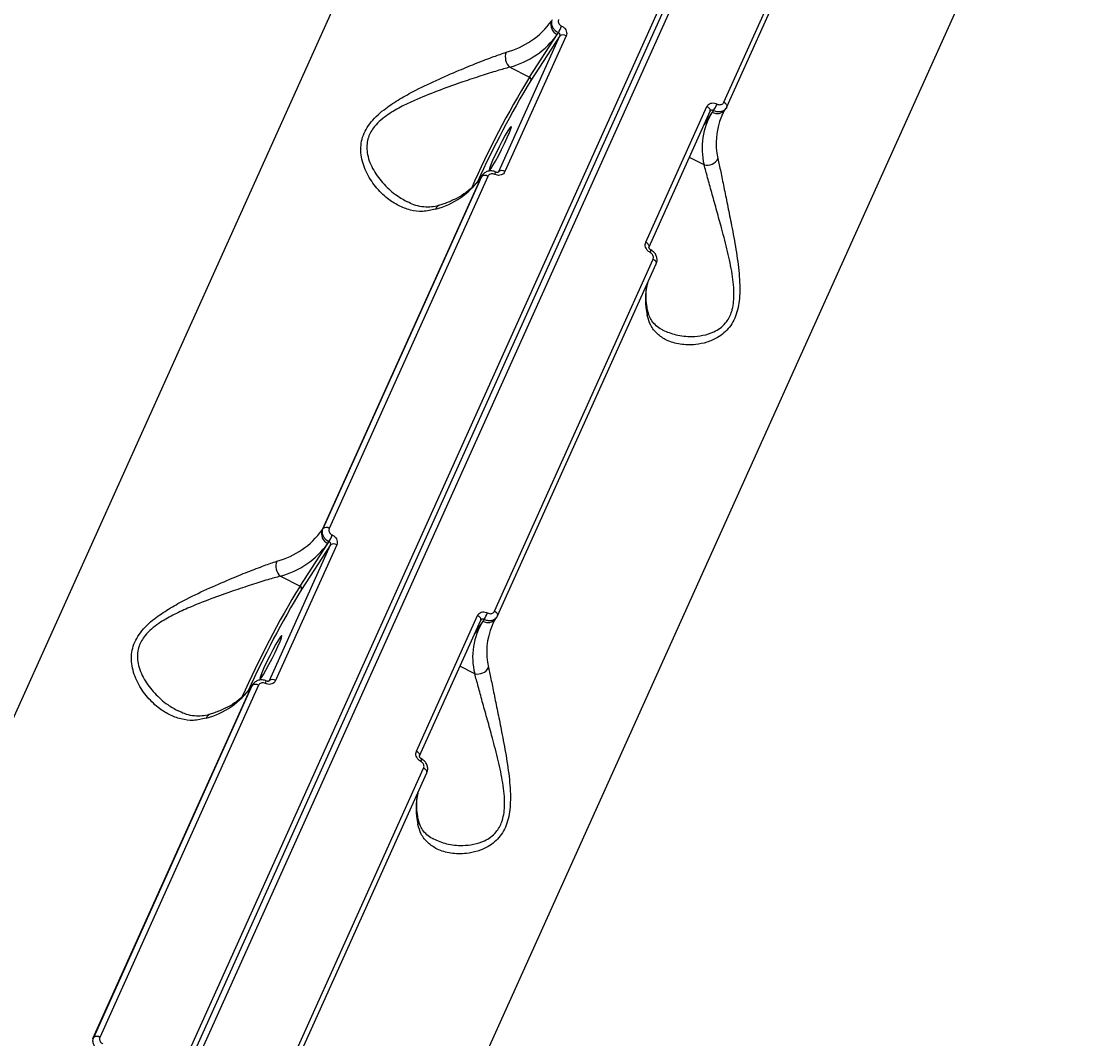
# Model space of a CAD drawing. Header units: millimetres. Extents: x -6523 to 7556, y -5559 to 6101.
# Drawn here: x -1433.5 to -1239.9, y 1920.8 to 2108.2 of the extents above; entities that cross this region are included whole.
import ezdxf

# ---------------------------------------------------------------- set-up
doc = ezdxf.new("R2010")
doc.units = ezdxf.units.MM
for name, color, linetype in [('DIKOM_ОБЪЕКТ', 7, 'Continuous'), ('DIKOM_РАЗМЕР_ЗОНА', 7, 'Continuous'), ('DIKOM_РАЗМЕР_ОБЪЕКТА', 7, 'Continuous')]:
    doc.layers.add(name, color=color, linetype=linetype)
doc.styles.add('style1', font='arial.ttf', dxfattribs={"width": 0.8})
doc.dimstyles.new('1-50', dxfattribs={"dimtxt": 300, "dimasz": 200, "dimexe": 100, "dimexo": 0, "dimgap": 100, "dimtad": 1, "dimtxsty": 'style1', "dimcen": 200, "dimclrd": 7, "dimclre": 7, "dimclrt": 7, "dimadec": 1, "dimazin": 2, "dimtfac": 1, "dimtmove": 0, "dimatfit": 2, "dimfxl": 0, "dimlwd": 25, "dimlwe": 18, "dimarcsym": 0})

# ---------------------------------------------------------------- blocks, each defined once
blk = doc.blocks.new('*D10')
at = {"layer": 'Defpoints', "color": 0, "transparency": 16777216}
for p in [(-1823.23, 4314.24), (3842.01, -3170.82), (6537.88, -3170.82)]:
    blk.add_point(p, dxfattribs=at)
at = {"layer": 'DIKOM_РАЗМЕР_ОБЪЕКТА', "color": 7, "lineweight": 18, "transparency": 16777216}
for p, q in [((-1823.23, 4314.24), (6637.88, 4314.24)), ((3842.01, -3170.82), (6637.88, -3170.82))]:
    blk.add_line(p, q, dxfattribs=at)
at = {"layer": 'DIKOM_РАЗМЕР_ОБЪЕКТА', "color": 7, "lineweight": 25, "transparency": 16777216}
blk.add_line((6537.88, 3914.24), (6537.88, -2770.82), dxfattribs=at)
at = {"layer": 'DIKOM_РАЗМЕР_ОБЪЕКТА', "color": 7, "transparency": 16777216}
for points in [[(6471.22, 3914.24), (6604.55, 3914.24), (6537.88, 4314.24)], [(6471.22, -2770.82), (6604.55, -2770.82), (6537.88, -3170.82)]]:
    blk.add_solid(points, dxfattribs=at)
at = {"layer": 'DIKOM_РАЗМЕР_ОБЪЕКТА', "color": 7, "transparency": 16777216, "insert": (6304.71, 207.11), "char_height": 300, "attachment_point": 5, "rotation": 90, "style": 'style1'}
blk.add_mtext('7500', dxfattribs=at)
blk = doc.blocks.new('*D13')
at = {"layer": 'Defpoints', "color": 0, "transparency": 16777216}
for p in [(-2358.18, 6101.03), (4341.71, -4605.15), (7455.88, -4605.15)]:
    blk.add_point(p, dxfattribs=at)
at = {"layer": 'DIKOM_РАЗМЕР_ЗОНА', "color": 7, "lineweight": 18, "transparency": 16777216}
for p, q in [((-2358.18, 6101.03), (7555.88, 6101.03)), ((4341.71, -4605.15), (7555.88, -4605.15))]:
    blk.add_line(p, q, dxfattribs=at)
at = {"layer": 'DIKOM_РАЗМЕР_ЗОНА', "color": 7, "lineweight": 25, "transparency": 16777216}
blk.add_line((7455.88, 5701.03), (7455.88, -4205.15), dxfattribs=at)
at = {"layer": 'DIKOM_РАЗМЕР_ЗОНА', "color": 7, "transparency": 16777216}
for points in [[(7389.22, 5701.03), (7522.55, 5701.03), (7455.88, 6101.03)], [(7389.22, -4205.15), (7522.55, -4205.15), (7455.88, -4605.15)]]:
    blk.add_solid(points, dxfattribs=at)
at = {"layer": 'DIKOM_РАЗМЕР_ЗОНА', "color": 7, "transparency": 16777216, "insert": (7222.71, 375.61), "char_height": 300, "attachment_point": 5, "rotation": 90, "style": 'style1'}
blk.add_mtext('10700', dxfattribs=at)

msp = doc.modelspace()

# ---------------------------------------------------------------- linework, layer by layer
at = {"layer": 'DIKOM_ОБЪЕКТ', "color": 7, "linetype": 'Continuous', "lineweight": 15}
for p, q in [((-1432.882, 1851.268), (-1262.614, 2229.06)), ((-1432.253, 1850.42), (-1261.985, 2228.211)), ((-1260.826, 2228.163), (-1431.094, 1850.371)), ((-1467.092, 1908.442), (-1343.965, 2181.638)), ((-1304.142, 2093.214), (-1274.944, 2158.001)), ((-1303.551, 2092.385), (-1274.353, 2157.172)), ((-1250.337, 2134.653), (-1373.465, 1861.457)), ((-1345.552, 2080.45), (-1334.295, 2105.428)), ((-1333.149, 2105.432), (-1344.406, 2080.455)), ((-1339.907, 2097.859), (-1334.779, 2105.713)), ((-1334.295, 2105.428), (-1339.637, 2097.245)), ((-1334.779, 2105.713), (-1334.58, 2106.018)), ((-1343.519, 2099.671), (-1339.907, 2097.859)), ((-1318.487, 2067.447), (-1307.229, 2092.425)), ((-1317.891, 2066.616), (-1306.633, 2091.594)), ((-1306.246, 2091.395), (-1307.786, 2089.037)), ((-1306.63, 2091.591), (-1306.62, 2091.603)), ((-1306.047, 2091.7), (-1306.246, 2091.395)), ((-1303.868, 2091.862), (-1303.68, 2092.151)), ((-1303.572, 2092.349), (-1303.69, 2092.157)), ((-1303.572, 2092.349), (-1303.551, 2092.385)), ((-1304.504, 2090.724), (-1304.561, 2090.599)), ((-1307.763, 2081.728), (-1310.468, 2083.085)), ((-1348.875, 2079.288), (-1378.074, 2014.502)), ((-1377.886, 2014.79), (-1348.687, 2079.576)), ((-1347.547, 2079.583), (-1376.746, 2014.797)), ((-1348.687, 2079.576), (-1348.875, 2079.288)), ((-1348.767, 2079.487), (-1348.875, 2079.288)), ((-1348.579, 2079.775), (-1348.767, 2079.487)), ((-1348.687, 2079.576), (-1348.569, 2079.769)), ((-1345.582, 2080.402), (-1345.552, 2080.45)), ((-1346.357, 1999.547), (-1317.159, 2064.334)), ((-1345.767, 1998.718), (-1316.568, 2063.505)), ((-1378.074, 2014.502), (-1377.886, 2014.79)), ((-1387.767, 1986.783), (-1376.51, 2011.761)), ((-1375.364, 2011.765), (-1386.621, 1986.787)), ((-1382.122, 2004.191), (-1376.994, 2012.046)), ((-1376.51, 2011.761), (-1381.852, 2003.577)), ((-1376.994, 2012.046), (-1376.795, 2012.351)), ((-1385.734, 2006.004), (-1382.122, 2004.191)), ((-1360.702, 1973.78), (-1349.444, 1998.758)), ((-1360.106, 1972.949), (-1348.848, 1997.927)), ((-1348.845, 1997.924), (-1348.835, 1997.935)), ((-1348.262, 1998.033), (-1348.461, 1997.727)), ((-1346.083, 1998.195), (-1345.895, 1998.483)), ((-1345.787, 1998.682), (-1345.905, 1998.49)), ((-1345.787, 1998.682), (-1345.767, 1998.718)), ((-1348.461, 1997.727), (-1350.001, 1995.37)), ((-1346.719, 1997.056), (-1346.776, 1996.931)), ((-1349.978, 1988.061), (-1352.683, 1989.418)), ((-1387.797, 1986.735), (-1387.767, 1986.783)), ((-1391.09, 1985.621), (-1420.289, 1920.835)), ((-1420.101, 1921.123), (-1390.902, 1985.909)), ((-1389.762, 1985.916), (-1418.961, 1921.13)), ((-1390.902, 1985.909), (-1391.09, 1985.621)), ((-1390.982, 1985.82), (-1391.09, 1985.621)), ((-1390.794, 1986.108), (-1390.982, 1985.82)), ((-1390.902, 1985.909), (-1390.784, 1986.102)), ((-1388.572, 1905.88), (-1359.374, 1970.666)), ((-1387.982, 1905.051), (-1358.783, 1969.837)), ((-1420.289, 1920.835), (-1420.101, 1921.123))]:
    msp.add_line(p, q, dxfattribs=at)
at = {"layer": 'DIKOM_ОБЪЕКТ', "color": 7, "linetype": 'Continuous', "lineweight": 15, "flags": 128}
for points in [[(-1303.551, 2092.385), (-1303.534, 2092.44), (-1303.53, 2092.544), (-1303.56, 2092.657), (-1303.623, 2092.776), (-1303.716, 2092.895), (-1303.837, 2093.011), (-1303.981, 2093.118), (-1304.142, 2093.214)], [(-1306.633, 2091.594), (-1306.615, 2091.649), (-1306.612, 2091.753), (-1306.642, 2091.867), (-1306.706, 2091.986), (-1306.8, 2092.106), (-1306.922, 2092.222), (-1307.067, 2092.329), (-1307.229, 2092.425)], [(-1346.548, 2082.791), (-1346.942, 2081.882), (-1347.2, 2081.204), (-1347.302, 2080.815), (-1347.239, 2080.745), (-1347.015, 2080.999), (-1346.65, 2081.559), (-1346.173, 2082.377), (-1345.623, 2083.387), (-1345.043, 2084.509), (-1344.481, 2085.651), (-1343.984, 2086.72), (-1343.589, 2087.63), (-1343.331, 2088.307), (-1343.23, 2088.697), (-1343.293, 2088.767), (-1343.516, 2088.512), (-1343.881, 2087.953), (-1344.359, 2087.135), (-1344.909, 2086.124), (-1345.489, 2085.002), (-1346.05, 2083.861), (-1346.548, 2082.791)], [(-1317.891, 2066.616), (-1317.873, 2066.671), (-1317.869, 2066.775), (-1317.899, 2066.889), (-1317.963, 2067.008), (-1318.058, 2067.128), (-1318.179, 2067.244), (-1318.324, 2067.352), (-1318.487, 2067.447)], [(-1316.568, 2063.505), (-1316.55, 2063.559), (-1316.546, 2063.663), (-1316.576, 2063.777), (-1316.639, 2063.895), (-1316.733, 2064.014), (-1316.854, 2064.13), (-1316.997, 2064.238), (-1317.159, 2064.334)], [(-1348.848, 1997.927), (-1348.83, 1997.981), (-1348.827, 1998.086), (-1348.857, 1998.2), (-1348.921, 1998.319), (-1349.015, 1998.438), (-1349.137, 1998.554), (-1349.282, 1998.662), (-1349.444, 1998.758)], [(-1345.767, 1998.718), (-1345.749, 1998.773), (-1345.745, 1998.877), (-1345.775, 1998.99), (-1345.838, 1999.109), (-1345.931, 1999.228), (-1346.052, 1999.343), (-1346.196, 1999.451), (-1346.357, 1999.547)], [(-1388.763, 1989.124), (-1389.157, 1988.214), (-1389.416, 1987.537), (-1389.517, 1987.148), (-1389.454, 1987.077), (-1389.23, 1987.332), (-1388.865, 1987.891), (-1388.388, 1988.709), (-1387.838, 1989.72), (-1387.258, 1990.842), (-1386.697, 1991.983), (-1386.199, 1993.053), (-1385.805, 1993.963), (-1385.546, 1994.64), (-1385.445, 1995.029), (-1385.508, 1995.099), (-1385.731, 1994.845), (-1386.096, 1994.286), (-1386.574, 1993.468), (-1387.124, 1992.457), (-1387.704, 1991.335), (-1388.265, 1990.193), (-1388.763, 1989.124)], [(-1360.106, 1972.949), (-1360.088, 1973.004), (-1360.084, 1973.108), (-1360.114, 1973.222), (-1360.178, 1973.341), (-1360.273, 1973.46), (-1360.395, 1973.576), (-1360.539, 1973.684), (-1360.702, 1973.78)], [(-1358.783, 1969.837), (-1358.765, 1969.892), (-1358.761, 1969.996), (-1358.791, 1970.11), (-1358.854, 1970.228), (-1358.948, 1970.347), (-1359.069, 1970.463), (-1359.212, 1970.57), (-1359.374, 1970.666)]]:
    msp.add_lwpolyline(points, dxfattribs=at)
at = {"layer": 'DIKOM_ОБЪЕКТ', "color": 7, "linetype": 'Continuous', "lineweight": 15}
for centre, radius, start, end in [((-1348.073, 2116.939), 15.037, 284.99736, 324.32108), ((-1334.007, 2107.518), 1.963, 160.63193, 246.83062), ((-1352.858, 2115.708), 20.687, 332.07155, 335.87508), ((-1347.604, 2114.922), 15.789, 284.99712, 324.32049), ((-1333.719, 2104.633), 0.982, 54.51282, 125.91646), ((-1341.868, 2101.522), 2.48, 158.91342, 228.27762), ((-1188.572, 2005.873), 177.098, 148.70756, 156.18682), ((-1187.306, 2005.175), 177.993, 148.85113, 155.64385), ((-1340.1, 2097.407), 0.491, 340.63449, 66.82833), ((-1312.19, 2095.921), 7.453, 325.50471, 336.08462), ((-1295.614, 2084.775), 12.525, 148.09319, 194.07821), ((-1305.317, 2092.95), 1.812, 239.14672, 323.10785), ((-1293.077, 2085.747), 12.467, 157.09688, 193.41437), ((-1307.208, 2083.939), 2.279, 255.92454, 331.59417), ((-1361.09, 2088.059), 15.037, 284.99783, 324.3193), ((-1348.112, 2078.785), 0.978, 54.68308, 125.99982), ((-1348.261, 2080.984), 2.234, 331.92028, 344.35766), ((-1344.976, 2079.655), 0.982, 54.51178, 125.91751), ((-1356.022, 2073.058), 1.269, 109.17436, 157.97917), ((-1318.395, 2066.06), 0.854, 325.80419, 359.04218), ((-1305.499, 2056.912), 13.056, 167.10256, 193.00772), ((-1319.455, 2054.551), 1.364, 334.94152, 11.24509), ((-1390.288, 2023.272), 15.037, 284.99724, 324.321), ((-1376.222, 2013.851), 1.963, 160.63193, 246.83062), ((-1377.311, 2013.999), 0.978, 54.68876, 126.00613), ((-1395.166, 2022.086), 20.791, 332.081, 335.86564), ((-1389.819, 2021.255), 15.789, 284.99712, 324.32049), ((-1375.934, 2010.966), 0.982, 54.51323, 125.91604), ((-1384.083, 2007.855), 2.481, 158.91542, 228.27679), ((-1230.786, 1912.205), 177.1, 148.70753, 156.18672), ((-1382.315, 2003.74), 0.491, 340.63287, 66.8253), ((-1229.498, 1911.496), 178.019, 148.85163, 155.64336), ((-1347.532, 1999.283), 1.812, 239.14697, 323.1076), ((-1354.401, 2002.251), 7.448, 325.50326, 336.09092), ((-1337.829, 1991.107), 12.525, 148.09297, 194.07843), ((-1335.292, 1992.079), 12.467, 157.09687, 193.41438), ((-1349.424, 1990.272), 2.279, 255.92891, 331.5898), ((-1390.485, 1987.32), 2.243, 331.94531, 344.33264), ((-1387.191, 1985.988), 0.982, 54.51227, 125.91701), ((-1403.305, 1994.392), 15.037, 284.99783, 324.3193), ((-1390.328, 1985.118), 0.978, 54.67179, 126.01109), ((-1398.237, 1979.391), 1.269, 109.1705, 157.98304), ((-1360.609, 1972.392), 0.852, 325.77224, 359.07413), ((-1347.713, 1963.245), 13.057, 167.10299, 193.0067), ((-1361.67, 1960.884), 1.364, 334.93902, 11.24361), ((-1419.526, 1920.331), 0.978, 54.69046, 126.0044)]:
    msp.add_arc(centre, radius, start, end, dxfattribs=at)
for points, knots in [([(-988.221, 1921.422), (-988.207, 1922.174), (-988.152, 1925.041), (-988.361, 1930.115), (-988.85, 1936.64), (-989.655, 1943.253), (-990.75, 1949.941), (-992.14, 1956.702), (-993.824, 1963.53), (-995.799, 1970.418), (-998.066, 1977.363), (-1000.621, 1984.359), (-1003.464, 1991.401), (-1006.591, 1998.482), (-1010, 2005.599), (-1013.689, 2012.745), (-1017.656, 2019.915), (-1021.896, 2027.103), (-1026.406, 2034.305), (-1031.184, 2041.514), (-1036.225, 2048.726), (-1041.526, 2055.935), (-1047.083, 2063.135), (-1052.891, 2070.322), (-1058.946, 2077.489), (-1065.243, 2084.632), (-1071.778, 2091.745), (-1078.546, 2098.822), (-1085.542, 2105.859), (-1092.759, 2112.851), (-1100.194, 2119.791), (-1107.84, 2126.675), (-1115.692, 2133.498), (-1123.743, 2140.254), (-1131.988, 2146.939), (-1140.42, 2153.548), (-1149.033, 2160.075), (-1157.821, 2166.515), (-1166.777, 2172.865), (-1175.893, 2179.118), (-1185.165, 2185.271), (-1194.583, 2191.319), (-1204.142, 2197.257), (-1213.835, 2203.081), (-1223.653, 2208.786), (-1233.589, 2214.369), (-1243.638, 2219.823), (-1252.67, 2224.568), (-1258.374, 2227.46), (-1260.664, 2228.621)], [0, 0, 0, 0, 0.0077198, 0.02941, 0.0511067, 0.0728093, 0.0945176, 0.116231, 0.137949, 0.159671, 0.1813965, 0.2031247, 0.2248553, 0.2465877, 0.2683216, 0.2900565, 0.311792, 0.3335279, 0.3552642, 0.3770004, 0.3987365, 0.4204722, 0.4422076, 0.4639424, 0.4856768, 0.5074107, 0.5291438, 0.5508765, 0.5726086, 0.59434, 0.616071, 0.6378014, 0.6595311, 0.6812606, 0.7029894, 0.7247178, 0.7464457, 0.7681732, 0.7899003, 0.8116272, 0.8333537, 0.8550798, 0.8768057, 0.8985314, 0.9202568, 0.9419821, 0.9637072, 0.9854321, 1, 1, 1, 1]), ([(-1260.422, 2229.874), (-1256.354, 2227.802), (-1245.396, 2222.222), (-1227.871, 2212.676), (-1208.024, 2201.144), (-1188.524, 2189.015), (-1169.448, 2176.318), (-1150.876, 2163.079), (-1133.217, 2149.591), (-1116.51, 2135.907), (-1100.772, 2122.082), (-1085.747, 2107.891), (-1071.52, 2093.367), (-1058.16, 2078.555), (-1045.961, 2063.78), (-1034.938, 2049.093), (-1025.079, 2034.54), (-1016.225, 2019.884), (-1008.449, 2005.173), (-1001.806, 1990.457), (-996.445, 1976.061), (-992.342, 1962.024), (-989.5, 1948.392), (-987.796, 1935.473), (-987.674, 1927.303), (-987.617, 1923.435)], [0, 0, 0, 0, 0.0259397, 0.0698834, 0.113861, 0.1578047, 0.2030248, 0.2482819, 0.293502, 0.3374457, 0.3814232, 0.425367, 0.4705871, 0.515844, 0.561064, 0.6050079, 0.6489853, 0.6929291, 0.7381491, 0.7834061, 0.8286263, 0.8725698, 0.9165475, 0.9604911, 1, 1, 1, 1]), ([(-1334.58, 2106.018), (-1334.709, 2106.091), (-1335.034, 2106.273), (-1335.455, 2106.708), (-1335.75, 2107.283), (-1335.849, 2107.902), (-1335.73, 2108.272), (-1335.671, 2108.457)], [0, 0, 0, 0, 0.14172, 0.3564187, 0.5709523, 0.7854673, 1, 1, 1, 1]), ([(-1334.531, 2108.464), (-1334.56, 2108.372), (-1334.619, 2108.187), (-1334.569, 2107.879), (-1334.419, 2107.593), (-1334.207, 2107.378), (-1334.043, 2107.288), (-1333.978, 2107.252)], [0, 0, 0, 0, 0.2142776, 0.4285911, 0.6431908, 0.8581017, 1, 1, 1, 1]), ([(-1333.978, 2107.252), (-1333.88, 2107.199), (-1333.634, 2107.064), (-1333.316, 2106.741), (-1333.091, 2106.312), (-1333.016, 2105.849), (-1333.105, 2105.571), (-1333.149, 2105.432)], [0, 0, 0, 0, 0.1418661, 0.3567386, 0.571325, 0.7857047, 1, 1, 1, 1]), ([(-1334.295, 2105.428), (-1334.28, 2105.474), (-1334.251, 2105.567), (-1334.277, 2105.718), (-1334.354, 2105.857), (-1334.463, 2105.96), (-1334.547, 2106.002), (-1334.58, 2106.018)], [0, 0, 0, 0, 0.2140262, 0.4281402, 0.6427978, 0.8578773, 1, 1, 1, 1]), ([(-1357.199, 2073.534), (-1357.982, 2073.356), (-1359.551, 2073), (-1361.839, 2073.303), (-1364.023, 2074.131), (-1366.204, 2075.556), (-1368.299, 2077.617), (-1370.042, 2080.332), (-1371.032, 2083.328), (-1370.938, 2085.953), (-1370.203, 2087.885), (-1369.319, 2089.308), (-1368.12, 2090.638), (-1366.396, 2092.122), (-1364.116, 2093.657), (-1360.874, 2095.454), (-1357.062, 2097.294), (-1353.061, 2099.026), (-1349.5, 2100.485), (-1346.545, 2101.624), (-1344.927, 2102.166), (-1344.182, 2102.415)], [0, 0, 0, 0, 0.0554761, 0.1110241, 0.1664975, 0.2220056, 0.2900234, 0.3579634, 0.4226764, 0.4774065, 0.5052476, 0.5330939, 0.5627096, 0.5923742, 0.6404296, 0.6885814, 0.7603257, 0.8320619, 0.8910004, 0.9498668, 1, 1, 1, 1]), ([(-1343.519, 2099.671), (-1344.267, 2099.465), (-1345.888, 2099.017), (-1348.833, 2098.084), (-1352.363, 2096.906), (-1356.344, 2095.491), (-1360.114, 2094.011), (-1363.338, 2092.514), (-1365.574, 2091.239), (-1367.275, 2089.957), (-1368.635, 2088.594), (-1369.393, 2087.275), (-1369.766, 2085.966), (-1369.879, 2084.89), (-1369.663, 2082.976), (-1368.642, 2080.583), (-1366.697, 2078.048), (-1364.536, 2076.1), (-1362.997, 2075.248), (-1362.35, 2074.89)], [0, 0, 0, 0, 0.06149741, 0.13328494, 0.20702369, 0.29424542, 0.38376241, 0.44109076, 0.49958672, 0.53361075, 0.56854821, 0.61856008, 0.63188049, 0.66308432, 0.69532824, 0.77236104, 0.85442924, 0.93875225, 1, 1, 1, 1]), ([(-1307.229, 2092.425), (-1307.184, 2092.508), (-1307.07, 2092.717), (-1306.763, 2092.963), (-1306.329, 2093.103), (-1305.841, 2093.096), (-1305.531, 2092.965), (-1305.377, 2092.899)], [0, 0, 0, 0, 0.140588, 0.3551056, 0.5698609, 0.7848759, 1, 1, 1, 1]), ([(-1305.377, 2092.899), (-1305.273, 2092.856), (-1305.067, 2092.768), (-1304.742, 2092.763), (-1304.453, 2092.856), (-1304.248, 2093.02), (-1304.172, 2093.159), (-1304.142, 2093.214)], [0, 0, 0, 0, 0.2151342, 0.4301872, 0.6449585, 0.8594781, 1, 1, 1, 1]), ([(-1306.047, 2091.7), (-1306.097, 2091.723), (-1306.198, 2091.771), (-1306.357, 2091.778), (-1306.498, 2091.734), (-1306.588, 2091.668), (-1306.618, 2091.616), (-1306.624, 2091.605)], [0, 0, 0, 0, 0.2352658, 0.470326, 0.7047884, 0.938652, 1, 1, 1, 1]), ([(-1303.69, 2092.157), (-1303.715, 2092.114), (-1303.836, 2091.905), (-1304.197, 2091.633), (-1304.772, 2091.439), (-1305.426, 2091.444), (-1305.84, 2091.615), (-1306.047, 2091.7)], [0, 0, 0, 0, 0.061339, 0.2959018, 0.5305909, 0.7653005, 1, 1, 1, 1]), ([(-1304.477, 2090.691), (-1304.383, 2090.919), (-1304.215, 2091.326), (-1303.974, 2091.699), (-1303.868, 2091.862)], [0, 0, 0, 0, 0.5626886, 1, 1, 1, 1]), ([(-1305.204, 2082.854), (-1305.042, 2082.079), (-1304.719, 2080.527), (-1304.134, 2077.616), (-1303.482, 2074.44), (-1302.752, 2070.793), (-1301.971, 2066.72), (-1301.324, 2062.326), (-1301.075, 2058.196), (-1301.48, 2055.094), (-1302.254, 2053.102), (-1303.069, 2051.785), (-1304.094, 2050.72), (-1305.499, 2049.726), (-1307.264, 2048.98), (-1309.633, 2048.52), (-1312.205, 2048.581), (-1314.605, 2049.3), (-1316.417, 2050.52), (-1317.645, 2052.026), (-1318.039, 2053.36), (-1318.22, 2053.974)], [0, 0, 0, 0, 0.0554768, 0.1110259, 0.1664988, 0.222006, 0.2900232, 0.3579639, 0.4226755, 0.4774066, 0.5052475, 0.533093, 0.5627099, 0.5923741, 0.6404302, 0.6885815, 0.7603254, 0.8320615, 0.8909996, 0.9498656, 1, 1, 1, 1]), ([(-1315.349, 2051.303), (-1314.566, 2050.973), (-1312.932, 2050.284), (-1310.345, 2050.036), (-1307.951, 2050.261), (-1306.197, 2050.798), (-1304.801, 2051.612), (-1303.635, 2052.679), (-1302.918, 2053.935), (-1302.49, 2055.329), (-1302.281, 2056.551), (-1302.211, 2058.904), (-1302.635, 2062.21), (-1303.555, 2066.321), (-1304.569, 2070.16), (-1305.528, 2073.632), (-1306.365, 2076.646), (-1307.133, 2079.449), (-1307.551, 2080.961), (-1307.763, 2081.728)], [0, 0, 0, 0, 0.08226915, 0.17172346, 0.22900952, 0.28746498, 0.32146545, 0.35637863, 0.40635391, 0.41966575, 0.45084966, 0.48306885, 0.56004581, 0.64205586, 0.72631949, 0.79430373, 0.86346922, 0.93078191, 1, 1, 1, 1]), ([(-1348.767, 2079.487), (-1348.924, 2079.259), (-1349.406, 2078.562), (-1350.416, 2077.489), (-1351.898, 2076.33), (-1353.637, 2075.332), (-1355.194, 2074.667), (-1356.173, 2074.345), (-1356.436, 2074.258)], [0, 0, 0, 0, 0.1026344, 0.3148406, 0.5229096, 0.7263079, 0.9265832, 1, 1, 1, 1]), ([(-1346.116, 2080.369), (-1346.167, 2080.397), (-1346.443, 2080.552), (-1347.011, 2080.628), (-1347.723, 2080.509), (-1348.294, 2080.151), (-1348.643, 2079.761), (-1348.711, 2079.49), (-1348.726, 2079.428)], [0, 0, 0, 0, 0.05450345, 0.29651915, 0.51824205, 0.73109334, 0.93813298, 1, 1, 1, 1]), ([(-1346.29, 2079.932), (-1346.396, 2079.972), (-1346.607, 2080.052), (-1346.939, 2080.047), (-1347.233, 2079.946), (-1347.441, 2079.778), (-1347.517, 2079.638), (-1347.547, 2079.583)], [0, 0, 0, 0, 0.2151336, 0.4301614, 0.6449708, 0.8594409, 1, 1, 1, 1]), ([(-1344.406, 2080.455), (-1344.452, 2080.372), (-1344.566, 2080.162), (-1344.877, 2079.911), (-1345.317, 2079.76), (-1345.815, 2079.753), (-1346.132, 2079.873), (-1346.29, 2079.932)], [0, 0, 0, 0, 0.1406229, 0.3550991, 0.5698706, 0.7848797, 1, 1, 1, 1]), ([(-1345.591, 2080.399), (-1345.596, 2080.386), (-1345.605, 2080.364), (-1345.703, 2080.32), (-1345.839, 2080.308), (-1345.983, 2080.327), (-1346.073, 2080.369), (-1346.109, 2080.386)], [0, 0, 0, 0, 0.3022654, 0.5216933, 0.7023246, 0.8805775, 1, 1, 1, 1]), ([(-1356.433, 2074.289), (-1356.604, 2074.227), (-1357.223, 2074.005), (-1358.31, 2073.893), (-1359.724, 2073.956), (-1361.089, 2074.278), (-1361.962, 2074.706), (-1362.345, 2074.894)], [0, 0, 0, 0, 0.0837293, 0.3025085, 0.5447963, 0.8003167, 1, 1, 1, 1]), ([(-1317.689, 2065.58), (-1317.785, 2065.637), (-1318.024, 2065.781), (-1318.334, 2066.118), (-1318.55, 2066.559), (-1318.621, 2067.03), (-1318.531, 2067.308), (-1318.487, 2067.447)], [0, 0, 0, 0, 0.1418382, 0.3567107, 0.571305, 0.7857293, 1, 1, 1, 1]), ([(-1317.54, 2066.049), (-1317.567, 2066.063), (-1317.642, 2066.101), (-1317.751, 2066.2), (-1317.845, 2066.327), (-1317.896, 2066.451), (-1317.908, 2066.558), (-1317.896, 2066.606), (-1317.888, 2066.619), (-1317.886, 2066.623)], [0, 0, 0, 0, 0.0810086, 0.22698811, 0.3736072, 0.52478477, 0.6832549, 0.90253243, 1, 1, 1, 1]), ([(-1316.586, 2063.515), (-1316.556, 2063.569), (-1316.418, 2063.813), (-1316.383, 2064.339), (-1316.53, 2065.006), (-1316.919, 2065.632), (-1317.331, 2065.904), (-1317.541, 2066.042)], [0, 0, 0, 0, 0.0638973, 0.2869559, 0.5142871, 0.7526378, 1, 1, 1, 1]), ([(-1317.159, 2064.334), (-1317.129, 2064.426), (-1317.069, 2064.612), (-1317.116, 2064.926), (-1317.26, 2065.221), (-1317.466, 2065.446), (-1317.626, 2065.542), (-1317.689, 2065.58)], [0, 0, 0, 0, 0.214231, 0.4286173, 0.6431531, 0.8580703, 1, 1, 1, 1]), ([(-1318.119, 2054.824), (-1318.182, 2055.153), (-1318.368, 2056.119), (-1318.459, 2057.642), (-1318.381, 2059.083), (-1318.162, 2059.868), (-1318.088, 2060.131)], [0, 0, 0, 0, 0.1695685, 0.4990185, 0.832148, 1, 1, 1, 1]), ([(-1315.35, 2051.302), (-1315.413, 2051.327), (-1315.904, 2051.523), (-1316.596, 2052.073), (-1317.365, 2052.917), (-1317.86, 2053.821), (-1318.034, 2054.528), (-1318.109, 2054.836)], [0, 0, 0, 0, 0.0400435, 0.3129915, 0.589772, 0.8215509, 1, 1, 1, 1]), ([(-1376.795, 2012.351), (-1376.924, 2012.424), (-1377.25, 2012.606), (-1377.67, 2013.041), (-1377.965, 2013.616), (-1378.064, 2014.235), (-1377.945, 2014.605), (-1377.886, 2014.79)], [0, 0, 0, 0, 0.1417197, 0.3564244, 0.5709534, 0.7854679, 1, 1, 1, 1]), ([(-1376.746, 2014.797), (-1376.775, 2014.704), (-1376.834, 2014.519), (-1376.784, 2014.211), (-1376.634, 2013.925), (-1376.422, 2013.71), (-1376.258, 2013.621), (-1376.193, 2013.585)], [0, 0, 0, 0, 0.21427657, 0.42858899, 0.64317928, 0.85810241, 1, 1, 1, 1]), ([(-1376.193, 2013.585), (-1376.095, 2013.531), (-1375.849, 2013.396), (-1375.531, 2013.074), (-1375.307, 2012.644), (-1375.231, 2012.182), (-1375.32, 2011.904), (-1375.364, 2011.765)], [0, 0, 0, 0, 0.141856, 0.3567388, 0.5713265, 0.7857059, 1, 1, 1, 1]), ([(-1376.51, 2011.761), (-1376.495, 2011.807), (-1376.466, 2011.899), (-1376.492, 2012.051), (-1376.569, 2012.19), (-1376.678, 2012.293), (-1376.762, 2012.334), (-1376.795, 2012.351)], [0, 0, 0, 0, 0.21403452, 0.4281548, 0.6427961, 0.85787665, 1, 1, 1, 1]), ([(-1399.414, 1979.867), (-1400.197, 1979.689), (-1401.766, 1979.333), (-1404.054, 1979.636), (-1406.238, 1980.463), (-1408.419, 1981.888), (-1410.514, 1983.95), (-1412.257, 1986.665), (-1413.247, 1989.661), (-1413.153, 1992.286), (-1412.418, 1994.218), (-1411.534, 1995.64), (-1410.335, 1996.971), (-1408.611, 1998.455), (-1406.331, 1999.99), (-1403.089, 2001.787), (-1399.277, 2003.627), (-1395.276, 2005.359), (-1391.715, 2006.818), (-1388.76, 2007.956), (-1387.142, 2008.498), (-1386.397, 2008.748)], [0, 0, 0, 0, 0.0554762, 0.1110242, 0.1664977, 0.2220064, 0.2900234, 0.3579637, 0.4226766, 0.4774067, 0.5052477, 0.5330943, 0.56271, 0.5923746, 0.6404297, 0.6885815, 0.7603258, 0.8320624, 0.8910007, 0.9498671, 1, 1, 1, 1]), ([(-1385.734, 2006.004), (-1386.482, 2005.797), (-1388.103, 2005.35), (-1391.048, 2004.417), (-1394.578, 2003.239), (-1398.559, 2001.824), (-1402.329, 2000.343), (-1405.553, 1998.847), (-1407.789, 1997.572), (-1409.49, 1996.29), (-1410.85, 1994.926), (-1411.608, 1993.608), (-1411.981, 1992.299), (-1412.094, 1991.223), (-1411.878, 1989.309), (-1410.858, 1986.915), (-1408.912, 1984.381), (-1406.751, 1982.432), (-1405.213, 1981.581), (-1404.565, 1981.223)], [0, 0, 0, 0, 0.0614978, 0.1332852, 0.2070234, 0.2942455, 0.3837624, 0.4410902, 0.4995861, 0.5336101, 0.5685475, 0.6185593, 0.6318811, 0.6630835, 0.6953275, 0.77236, 0.8544284, 0.9387502, 1, 1, 1, 1]), ([(-1349.444, 1998.758), (-1349.399, 1998.841), (-1349.285, 1999.05), (-1348.978, 1999.296), (-1348.544, 1999.436), (-1348.056, 1999.429), (-1347.746, 1999.298), (-1347.592, 1999.232)], [0, 0, 0, 0, 0.1406259, 0.3551173, 0.5698743, 0.7848908, 1, 1, 1, 1]), ([(-1348.262, 1998.033), (-1348.312, 1998.056), (-1348.413, 1998.103), (-1348.573, 1998.111), (-1348.714, 1998.066), (-1348.803, 1998.001), (-1348.833, 1997.948), (-1348.839, 1997.938)], [0, 0, 0, 0, 0.23531045, 0.4703093, 0.70480973, 0.93873892, 1, 1, 1, 1]), ([(-1345.905, 1998.49), (-1345.93, 1998.446), (-1346.051, 1998.238), (-1346.412, 1997.966), (-1346.987, 1997.772), (-1347.641, 1997.777), (-1348.055, 1997.947), (-1348.262, 1998.033)], [0, 0, 0, 0, 0.0613439, 0.2959076, 0.5305889, 0.7653092, 1, 1, 1, 1]), ([(-1347.592, 1999.232), (-1347.488, 1999.189), (-1347.282, 1999.101), (-1346.957, 1999.096), (-1346.668, 1999.189), (-1346.464, 1999.353), (-1346.387, 1999.492), (-1346.357, 1999.547)], [0, 0, 0, 0, 0.2151579, 0.4301919, 0.6449781, 0.8595255, 1, 1, 1, 1]), ([(-1346.692, 1997.023), (-1346.598, 1997.252), (-1346.43, 1997.658), (-1346.189, 1998.032), (-1346.083, 1998.195)], [0, 0, 0, 0, 0.5627044, 1, 1, 1, 1]), ([(-1347.419, 1989.187), (-1347.257, 1988.412), (-1346.934, 1986.86), (-1346.349, 1983.948), (-1345.697, 1980.773), (-1344.967, 1977.126), (-1344.186, 1973.052), (-1343.539, 1968.659), (-1343.29, 1964.529), (-1343.695, 1961.426), (-1344.469, 1959.435), (-1345.284, 1958.118), (-1346.309, 1957.053), (-1347.714, 1956.059), (-1349.479, 1955.312), (-1351.848, 1954.853), (-1354.42, 1954.913), (-1356.82, 1955.632), (-1358.632, 1956.853), (-1359.86, 1958.358), (-1360.254, 1959.693), (-1360.435, 1960.306)], [0, 0, 0, 0, 0.0554768, 0.1110244, 0.1664988, 0.222006, 0.2900233, 0.357964, 0.4226756, 0.4774069, 0.5052477, 0.5330943, 0.5627097, 0.5923739, 0.64043, 0.6885814, 0.7603253, 0.8320613, 0.8909997, 0.9498655, 1, 1, 1, 1]), ([(-1388.331, 1986.702), (-1388.382, 1986.73), (-1388.659, 1986.885), (-1389.226, 1986.96), (-1389.938, 1986.842), (-1390.509, 1986.484), (-1390.858, 1986.094), (-1390.926, 1985.823), (-1390.941, 1985.76)], [0, 0, 0, 0, 0.0544792, 0.2965011, 0.5182297, 0.7310864, 0.9381314, 1, 1, 1, 1]), ([(-1388.505, 1986.265), (-1388.611, 1986.305), (-1388.822, 1986.385), (-1389.154, 1986.38), (-1389.448, 1986.279), (-1389.656, 1986.111), (-1389.732, 1985.971), (-1389.762, 1985.916)], [0, 0, 0, 0, 0.2151327, 0.4301596, 0.6449681, 0.8594501, 1, 1, 1, 1]), ([(-1386.621, 1986.787), (-1386.667, 1986.704), (-1386.781, 1986.495), (-1387.092, 1986.243), (-1387.533, 1986.093), (-1388.03, 1986.086), (-1388.347, 1986.205), (-1388.505, 1986.265)], [0, 0, 0, 0, 0.1406169, 0.3550925, 0.5698635, 0.7848865, 1, 1, 1, 1]), ([(-1387.806, 1986.731), (-1387.811, 1986.719), (-1387.82, 1986.696), (-1387.918, 1986.653), (-1388.054, 1986.64), (-1388.198, 1986.659), (-1388.288, 1986.702), (-1388.325, 1986.719)], [0, 0, 0, 0, 0.3022574, 0.5216796, 0.7023062, 0.8805806, 1, 1, 1, 1]), ([(-1357.565, 1957.636), (-1356.782, 1957.306), (-1355.147, 1956.617), (-1352.561, 1956.368), (-1350.167, 1956.594), (-1348.412, 1957.131), (-1347.016, 1957.945), (-1345.85, 1959.012), (-1345.133, 1960.268), (-1344.705, 1961.661), (-1344.496, 1962.884), (-1344.426, 1965.236), (-1344.85, 1968.543), (-1345.77, 1972.654), (-1346.785, 1976.493), (-1347.743, 1979.965), (-1348.58, 1982.979), (-1349.348, 1985.782), (-1349.766, 1987.294), (-1349.978, 1988.061)], [0, 0, 0, 0, 0.08226891, 0.17172367, 0.22900995, 0.28746333, 0.3214654, 0.35637714, 0.40635374, 0.41966559, 0.45084944, 0.48306866, 0.56004791, 0.6420558, 0.72631952, 0.79430382, 0.86346938, 0.9307835, 1, 1, 1, 1]), ([(-1390.982, 1985.82), (-1391.139, 1985.592), (-1391.621, 1984.895), (-1392.631, 1983.822), (-1394.113, 1982.662), (-1395.853, 1981.665), (-1397.409, 1981), (-1398.388, 1980.677), (-1398.651, 1980.591)], [0, 0, 0, 0, 0.1026345, 0.3148412, 0.5229096, 0.7263087, 0.9265832, 1, 1, 1, 1]), ([(-1398.648, 1980.622), (-1398.82, 1980.56), (-1399.438, 1980.337), (-1400.525, 1980.226), (-1401.939, 1980.288), (-1403.304, 1980.611), (-1404.177, 1981.039), (-1404.561, 1981.227)], [0, 0, 0, 0, 0.0837293, 0.3025085, 0.5447963, 0.8003167, 1, 1, 1, 1]), ([(-1359.904, 1971.913), (-1360, 1971.97), (-1360.24, 1972.114), (-1360.549, 1972.45), (-1360.765, 1972.892), (-1360.836, 1973.362), (-1360.746, 1973.641), (-1360.702, 1973.78)], [0, 0, 0, 0, 0.1418397, 0.3567059, 0.5713463, 0.785727, 1, 1, 1, 1]), ([(-1359.755, 1972.382), (-1359.782, 1972.395), (-1359.857, 1972.433), (-1359.966, 1972.533), (-1360.06, 1972.66), (-1360.111, 1972.784), (-1360.123, 1972.891), (-1360.112, 1972.939), (-1360.103, 1972.952), (-1360.101, 1972.956)], [0, 0, 0, 0, 0.0810076, 0.227005, 0.3736224, 0.5247904, 0.6832586, 0.9025336, 1, 1, 1, 1]), ([(-1359.374, 1970.666), (-1359.344, 1970.759), (-1359.284, 1970.945), (-1359.331, 1971.259), (-1359.475, 1971.554), (-1359.681, 1971.778), (-1359.841, 1971.874), (-1359.904, 1971.913)], [0, 0, 0, 0, 0.2142266, 0.4286107, 0.6431998, 0.8580574, 1, 1, 1, 1]), ([(-1358.801, 1969.847), (-1358.771, 1969.902), (-1358.633, 1970.146), (-1358.598, 1970.672), (-1358.745, 1971.338), (-1359.134, 1971.965), (-1359.546, 1972.237), (-1359.756, 1972.375)], [0, 0, 0, 0, 0.0639017, 0.2869587, 0.5142876, 0.752638, 1, 1, 1, 1]), ([(-1360.334, 1961.157), (-1360.397, 1961.485), (-1360.583, 1962.452), (-1360.674, 1963.975), (-1360.596, 1965.416), (-1360.377, 1966.201), (-1360.303, 1966.464)], [0, 0, 0, 0, 0.1695688, 0.4990186, 0.832148, 1, 1, 1, 1]), ([(-1357.565, 1957.635), (-1357.628, 1957.66), (-1358.119, 1957.856), (-1358.811, 1958.406), (-1359.58, 1959.249), (-1360.075, 1960.154), (-1360.249, 1960.861), (-1360.324, 1961.168)], [0, 0, 0, 0, 0.0400435, 0.3129923, 0.5897721, 0.8215509, 1, 1, 1, 1]), ([(-1419.01, 1918.684), (-1419.14, 1918.756), (-1419.465, 1918.939), (-1419.885, 1919.373), (-1420.181, 1919.949), (-1420.279, 1920.567), (-1420.16, 1920.938), (-1420.101, 1921.123)], [0, 0, 0, 0, 0.1417125, 0.3564188, 0.5709492, 0.7854664, 1, 1, 1, 1]), ([(-1418.961, 1921.13), (-1418.991, 1921.037), (-1419.05, 1920.852), (-1418.999, 1920.544), (-1418.849, 1920.258), (-1418.637, 1920.043), (-1418.473, 1919.953), (-1418.408, 1919.918)], [0, 0, 0, 0, 0.2142488, 0.4285706, 0.6431678, 0.8580979, 1, 1, 1, 1])]:
    msp.add_open_spline(points, degree=3, knots=knots, dxfattribs=at)

# ---------------------------------------------------------------- dimensions: what is measured, and where the dimension line sits
at = {"layer": 'DIKOM_РАЗМЕР_ЗОНА'}
dim = msp.add_linear_dim(base=(7455.882, -4605.145), p1=(-2358.182, 6101.03), p2=(4341.706, -4605.145), angle=90, text='10700', dimstyle='1-50', override={"dimasz": 400, "dimgap": 80}, dxfattribs=at)
dim.commit()
dim.dimension.update_dxf_attribs({"geometry": '*D13', "text_midpoint": (7455.882, 375.606), "dimtype": 160})
at = {"layer": 'DIKOM_РАЗМЕР_ОБЪЕКТА'}
dim = msp.add_linear_dim(base=(6537.882, -3170.823), p1=(-1823.231, 4314.242), p2=(3842.008, -3170.823), angle=90, text='7500', dimstyle='1-50', override={"dimasz": 400, "dimgap": 80}, dxfattribs=at)
dim.commit()
dim.dimension.update_dxf_attribs({"geometry": '*D10', "text_midpoint": (6537.882, 207.106), "dimtype": 160})

doc.saveas('drawing.dxf')
